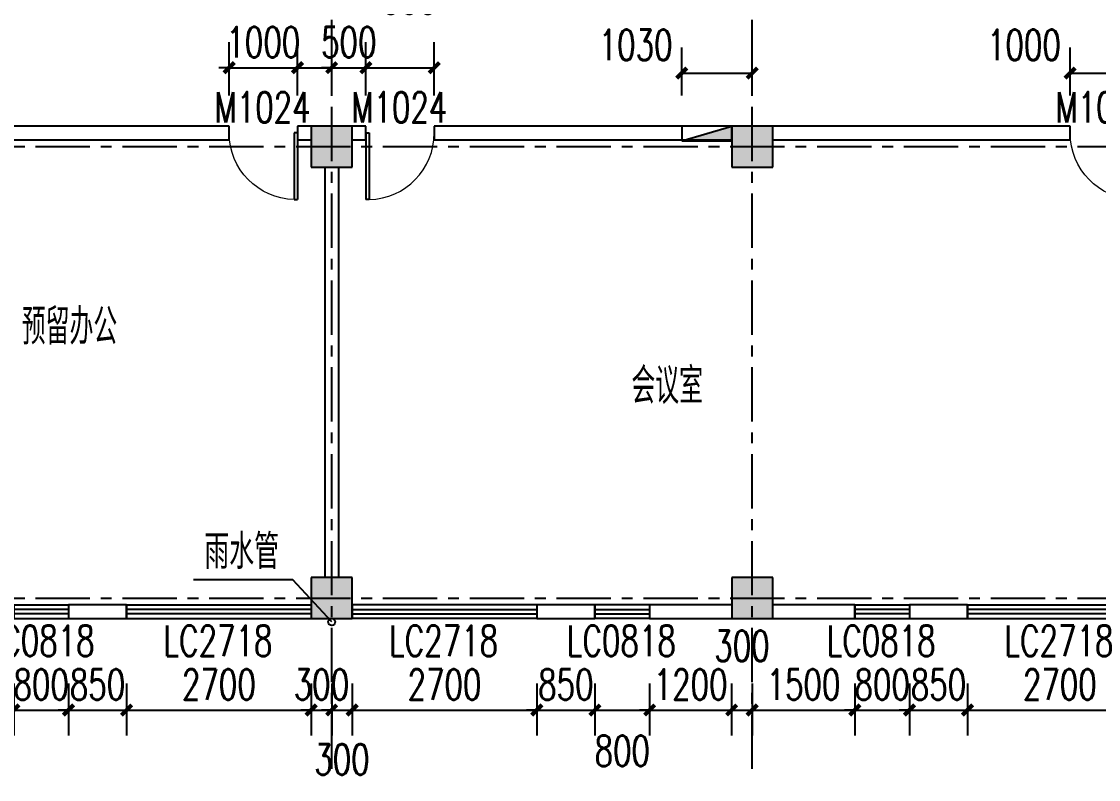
# Model space of a CAD drawing. Header units: millimetres. Extents: x -1048436 to -185795, y -983427 to 400387.
# Drawn here: x -715449 to -699698, y -2271 to 8812 of the extents above; entities that cross this region are included whole.
import ezdxf

# ---------------------------------------------------------------- set-up
doc = ezdxf.new("R2010")
doc.units = ezdxf.units.MM
doc.header["$LTSCALE"] = 500
doc.linetypes.add('一层轴网$0$CENTER', pattern=[50.8, 31.75, -6.35, 6.35, -6.35])
for name, color, linetype in [('COLUMN', 254, 'Continuous'), ('DIM_LEAD', 3, 'Continuous'), ('P-消火栓-VPIPE', 1, 'Continuous'), ('PUB_DIM', 3, 'Continuous'), ('PUB_HATCH', 8, 'Continuous'), ('PUB_TEXT', 7, 'Continuous'), ('WINDOW', 4, 'Continuous'), ('WINDOW_TEXT', 7, 'Continuous'), ('一层轴网$0$建-轴线', 1, '一层轴网$0$CENTER'), ('建-墙', 254, 'Continuous'), ('建-屋面-排水沟落水口', 175, 'Continuous'), ('建-文字', 4, 'Continuous'), ('建-符号-门编号', 13, 'Continuous'), ('建-门扇', 32, 'Continuous')]:
    doc.layers.add(name, color=color, linetype=linetype)
doc.styles.add('_TCH_DIM', font='SIMPLEX', dxfattribs={"bigfont": 'GBCBIG'})
doc.styles.add('_TCH_DIM_T3', font='SIMPLEX', dxfattribs={"width": 0.705882, "bigfont": 'GBCBIG'})
doc.styles.add('_TCH_WINDOW', font='SIMPLEX', dxfattribs={"height": 3.5, "bigfont": 'GBCBIG'})
doc.styles.add('XD2008', font='xd-hzs.shx', dxfattribs={"width": 0.7, "bigfont": 'xd-hztxt.shx'})
doc.dimstyles.new('_TCH_ARCH&&150', dxfattribs={"dimtxt": 446.25, "dimasz": 150, "dimexe": 375, "dimexo": 450, "dimgap": 150, "dimtad": 1, "dimdec": 0, "dimzin": 0, "dimdsep": 46, "dimtxsty": '_TCH_DIM_T3', "dimblk": 'ARCHTICK', "dimcen": 0.09, "dimclrt": 7, "dimazin": 2, "dimtfac": 1, "dimtdec": 0, "dimtix": 1, "dimtmove": 2, "dimatfit": 3, "dimldrblk": 'ARCHTICK', "dimfxl": 1, "dimtolj": 1, "dimtzin": 0, "dimarcsym": 0})

# ---------------------------------------------------------------- blocks, each defined once
blk = doc.blocks.new('PA-X单栓')
blk.add_line((-162, 57), (325, 200))
blk.add_lwpolyline([(-162, 57), (325, 57), (325, 200), (-162, 200)], close=True)
blk.add_solid([(325, 57), (325, 200), (-162, 57)])
blk = doc.blocks.new('消防栓')
at = {"layer": 'P-消火栓-VPIPE', "linetype": 'ByBlock', "xscale": 1.5, "yscale": 1.5, "zscale": 1.5, "rotation": 270}
blk.add_blockref('PA-X单栓', (-747463, -432860), dxfattribs=at)
blk = doc.blocks.new('gdsfgfdh')
at = {"rotation": 90}
blk.add_blockref('消防栓', (-1138410, 754445), dxfattribs=at)
blk = doc.blocks.new('A$C1A8E3B15')
at = {"layer": 'DIM_LEAD'}
for p, q in [((42029, -19533), (40579, -19533)), ((42600, -20150), (42029, -19533))]:
    blk.add_line(p, q, dxfattribs=at)
at = {"layer": '建-屋面-排水沟落水口'}
blk.add_circle((42600, -20150), 50, dxfattribs=at)
at = {"layer": 'PUB_TEXT', "style": '_TCH_DIM'}
blk.add_text('雨水管', height=506.4, dxfattribs=at).set_placement((40736, -19375))
blk = doc.blocks.new('A$C2C8523F8')
at = {"layer": '一层轴网$0$建-轴线', "ltscale": 0.05}
for p, q in [((11450, 66576.4), (54751.3, 66576.4)), ((11450, 59976.4), (54751.3, 59976.4))]:
    blk.add_line(p, q, dxfattribs=at)
for points in [[(42450, 57476.4), (42450, 82276.4)], [(48600, 57476.4), (48600, 82276.4)]]:
    blk.add_lwpolyline(points, dxfattribs=at)
blk = doc.blocks.new('_ArchTick')
at = {"color": 0, "linetype": 'ByBlock', "const_width": 0.4}
blk.add_lwpolyline([(-0.5, -0.5), (0.5, 0.5)], dxfattribs=at)
blk = doc.blocks.new('*D1151')
at = {"layer": 'Defpoints', "color": 0, "transparency": 16777216}
for p in [(-699113, 8058), (-700113, 7282), (-699113, 7282)]:
    blk.add_point(p, dxfattribs=at)
at = {"layer": 'PUB_DIM', "color": 0, "lineweight": -2, "transparency": 16777216}
for p, q in [((-700113, 7732), (-700113, 8433)), ((-699113, 7732), (-699113, 8433)), ((-700113, 8058), (-699113, 8058))]:
    blk.add_line(p, q, dxfattribs=at)
at = {"layer": 'PUB_DIM', "color": 0, "lineweight": -2, "transparency": 16777216, "xscale": 150, "yscale": 150, "zscale": 150, "rotation": 180}
blk.add_blockref('_ArchTick', (-700113, 8058), dxfattribs=at)
at = {"layer": 'PUB_DIM', "color": 0, "lineweight": -2, "transparency": 16777216, "xscale": 150, "yscale": 150, "zscale": 150}
blk.add_blockref('_ArchTick', (-699113, 8058), dxfattribs=at)
at = {"layer": 'PUB_DIM', "color": 7, "transparency": 16777216, "insert": (-700788, 8470), "char_height": 446.2, "attachment_point": 5, "style": '_TCH_DIM_T3'}
blk.add_mtext('\\A1;1000', dxfattribs=at)
blk = doc.blocks.new('*D1155')
at = {"layer": 'Defpoints', "color": 0, "transparency": 16777216}
for p in [(-704763, 8058), (-705793, 7282), (-704763, 7282)]:
    blk.add_point(p, dxfattribs=at)
at = {"layer": 'PUB_DIM', "color": 0, "lineweight": -2, "transparency": 16777216}
for p, q in [((-705793, 7732), (-705793, 8433)), ((-704763, 7732), (-704763, 8433)), ((-705793, 8058), (-704763, 8058))]:
    blk.add_line(p, q, dxfattribs=at)
at = {"layer": 'PUB_DIM', "color": 0, "lineweight": -2, "transparency": 16777216, "xscale": 150, "yscale": 150, "zscale": 150, "rotation": 180}
blk.add_blockref('_ArchTick', (-705793, 8058), dxfattribs=at)
at = {"layer": 'PUB_DIM', "color": 0, "lineweight": -2, "transparency": 16777216, "xscale": 150, "yscale": 150, "zscale": 150}
blk.add_blockref('_ArchTick', (-704763, 8058), dxfattribs=at)
at = {"layer": 'PUB_DIM', "color": 7, "transparency": 16777216, "insert": (-706468, 8470), "char_height": 446.2, "attachment_point": 5, "style": '_TCH_DIM_T3'}
blk.add_mtext('\\A1;1030', dxfattribs=at)
blk = doc.blocks.new('*D1156')
at = {"layer": 'Defpoints', "color": 0, "transparency": 16777216}
for p in [(-709413, 8137), (-710413, 7282), (-709413, 7282)]:
    blk.add_point(p, dxfattribs=at)
at = {"layer": 'PUB_DIM', "color": 0, "lineweight": -2, "transparency": 16777216}
for p, q in [((-710413, 7732), (-710413, 8512)), ((-709413, 7732), (-709413, 8512)), ((-710413, 8137), (-709413, 8137))]:
    blk.add_line(p, q, dxfattribs=at)
at = {"layer": 'PUB_DIM', "color": 0, "lineweight": -2, "transparency": 16777216, "xscale": 150, "yscale": 150, "zscale": 150, "rotation": 180}
blk.add_blockref('_ArchTick', (-710413, 8137), dxfattribs=at)
at = {"layer": 'PUB_DIM', "color": 0, "lineweight": -2, "transparency": 16777216, "xscale": 150, "yscale": 150, "zscale": 150}
blk.add_blockref('_ArchTick', (-709413, 8137), dxfattribs=at)
at = {"layer": 'PUB_DIM', "color": 7, "transparency": 16777216, "insert": (-709913, 9148), "char_height": 446.2, "attachment_point": 5, "style": '_TCH_DIM_T3'}
blk.add_mtext('\\A1;1000', dxfattribs=at)
blk = doc.blocks.new('*D1157')
at = {"layer": 'Defpoints', "color": 0, "transparency": 16777216}
for p in [(-710413, 8137), (-710913, 7282), (-710413, 7282)]:
    blk.add_point(p, dxfattribs=at)
at = {"layer": 'PUB_DIM', "color": 0, "lineweight": -2, "transparency": 16777216}
for p, q in [((-710913, 7732), (-710913, 8512)), ((-710413, 7732), (-710413, 8512)), ((-710913, 8137), (-711063, 8137)), ((-710913, 8137), (-710413, 8137)), ((-710413, 8137), (-710263, 8137))]:
    blk.add_line(p, q, dxfattribs=at)
at = {"layer": 'PUB_DIM', "color": 0, "lineweight": -2, "transparency": 16777216, "xscale": 150, "yscale": 150, "zscale": 150}
blk.add_blockref('_ArchTick', (-710913, 8137), dxfattribs=at)
at = {"layer": 'PUB_DIM', "color": 0, "lineweight": -2, "transparency": 16777216, "xscale": 150, "yscale": 150, "zscale": 150, "rotation": 180}
blk.add_blockref('_ArchTick', (-710413, 8137), dxfattribs=at)
at = {"layer": 'PUB_DIM', "color": 7, "transparency": 16777216, "insert": (-710663, 8510), "char_height": 446.2, "attachment_point": 5, "style": '_TCH_DIM_T3'}
blk.add_mtext('\\A1;500', dxfattribs=at)
blk = doc.blocks.new('*D1158')
at = {"layer": 'Defpoints', "color": 0, "transparency": 16777216}
for p in [(-710913, 8137), (-711413, 7282), (-710913, 7282)]:
    blk.add_point(p, dxfattribs=at)
at = {"layer": 'PUB_DIM', "color": 0, "lineweight": -2, "transparency": 16777216}
for p, q in [((-711413, 7732), (-711413, 8512)), ((-710913, 7732), (-710913, 8512)), ((-711413, 8137), (-710913, 8137))]:
    blk.add_line(p, q, dxfattribs=at)
at = {"layer": 'PUB_DIM', "color": 0, "lineweight": -2, "transparency": 16777216, "xscale": 150, "yscale": 150, "zscale": 150, "rotation": 180}
blk.add_blockref('_ArchTick', (-711413, 8137), dxfattribs=at)
at = {"layer": 'PUB_DIM', "color": 0, "lineweight": -2, "transparency": 16777216, "xscale": 150, "yscale": 150, "zscale": 150}
blk.add_blockref('_ArchTick', (-710913, 8137), dxfattribs=at)
at = {"layer": 'PUB_DIM', "color": 7, "transparency": 16777216, "insert": (-711163, 9271), "char_height": 446.2, "attachment_point": 5, "style": '_TCH_DIM_T3'}
blk.add_mtext('\\A1;500', dxfattribs=at)
blk = doc.blocks.new('*D1159')
at = {"layer": 'Defpoints', "color": 0, "transparency": 16777216}
for p in [(-711413, 8137), (-712413, 7282), (-711413, 7282)]:
    blk.add_point(p, dxfattribs=at)
at = {"layer": 'PUB_DIM', "color": 0, "lineweight": -2, "transparency": 16777216}
for p, q in [((-712413, 7732), (-712413, 8512)), ((-711413, 7732), (-711413, 8512)), ((-712413, 8137), (-712563, 8137)), ((-712413, 8137), (-711413, 8137)), ((-711413, 8137), (-711263, 8137))]:
    blk.add_line(p, q, dxfattribs=at)
at = {"layer": 'PUB_DIM', "color": 0, "lineweight": -2, "transparency": 16777216, "xscale": 150, "yscale": 150, "zscale": 150}
blk.add_blockref('_ArchTick', (-712413, 8137), dxfattribs=at)
at = {"layer": 'PUB_DIM', "color": 0, "lineweight": -2, "transparency": 16777216, "xscale": 150, "yscale": 150, "zscale": 150, "rotation": 180}
blk.add_blockref('_ArchTick', (-711413, 8137), dxfattribs=at)
at = {"layer": 'PUB_DIM', "color": 7, "transparency": 16777216, "insert": (-711913, 8510), "char_height": 446.2, "attachment_point": 5, "style": '_TCH_DIM_T3'}
blk.add_mtext('\\A1;1000', dxfattribs=at)
blk = doc.blocks.new('*D1190')
at = {"layer": 'Defpoints', "color": 0, "transparency": 16777216}
for p in [(-715562, -419), (-714762, -419), (-714762, -1255)]:
    blk.add_point(p, dxfattribs=at)
at = {"layer": 'PUB_DIM', "color": 0, "lineweight": -2, "transparency": 16777216}
for p, q in [((-715562, -869), (-715562, -1630)), ((-714762, -869), (-714762, -1630)), ((-715562, -1255), (-715712, -1255)), ((-715562, -1255), (-714762, -1255)), ((-714762, -1255), (-714612, -1255))]:
    blk.add_line(p, q, dxfattribs=at)
at = {"layer": 'PUB_DIM', "color": 0, "lineweight": -2, "transparency": 16777216, "xscale": 150, "yscale": 150, "zscale": 150}
blk.add_blockref('_ArchTick', (-715562, -1255), dxfattribs=at)
at = {"layer": 'PUB_DIM', "color": 0, "lineweight": -2, "transparency": 16777216, "xscale": 150, "yscale": 150, "zscale": 150, "rotation": 180}
blk.add_blockref('_ArchTick', (-714762, -1255), dxfattribs=at)
at = {"layer": 'PUB_DIM', "color": 7, "transparency": 16777216, "insert": (-715162, -882), "char_height": 446.2, "attachment_point": 5, "style": '_TCH_DIM_T3'}
blk.add_mtext('\\A1;800', dxfattribs=at)
blk = doc.blocks.new('*D1191')
at = {"layer": 'Defpoints', "color": 0, "transparency": 16777216}
for p in [(-714762, -419), (-713913, -419), (-713913, -1255)]:
    blk.add_point(p, dxfattribs=at)
at = {"layer": 'PUB_DIM', "color": 0, "lineweight": -2, "transparency": 16777216}
for p, q in [((-714762, -869), (-714762, -1630)), ((-713913, -869), (-713913, -1630)), ((-714762, -1255), (-714912, -1255)), ((-714762, -1255), (-713913, -1255)), ((-713913, -1255), (-713763, -1255))]:
    blk.add_line(p, q, dxfattribs=at)
at = {"layer": 'PUB_DIM', "color": 0, "lineweight": -2, "transparency": 16777216, "xscale": 150, "yscale": 150, "zscale": 150}
blk.add_blockref('_ArchTick', (-714762, -1255), dxfattribs=at)
at = {"layer": 'PUB_DIM', "color": 0, "lineweight": -2, "transparency": 16777216, "xscale": 150, "yscale": 150, "zscale": 150, "rotation": 180}
blk.add_blockref('_ArchTick', (-713913, -1255), dxfattribs=at)
at = {"layer": 'PUB_DIM', "color": 7, "transparency": 16777216, "insert": (-714338, -882), "char_height": 446.2, "attachment_point": 5, "style": '_TCH_DIM_T3'}
blk.add_mtext('\\A1;850', dxfattribs=at)
blk = doc.blocks.new('*D1192')
at = {"layer": 'Defpoints', "color": 0, "transparency": 16777216}
for p in [(-713913, -419), (-711213, -419), (-711213, -1255)]:
    blk.add_point(p, dxfattribs=at)
at = {"layer": 'PUB_DIM', "color": 0, "lineweight": -2, "transparency": 16777216}
for p, q in [((-713913, -869), (-713913, -1630)), ((-711213, -869), (-711213, -1630)), ((-713913, -1255), (-711213, -1255))]:
    blk.add_line(p, q, dxfattribs=at)
at = {"layer": 'PUB_DIM', "color": 0, "lineweight": -2, "transparency": 16777216, "xscale": 150, "yscale": 150, "zscale": 150, "rotation": 180}
blk.add_blockref('_ArchTick', (-713913, -1255), dxfattribs=at)
at = {"layer": 'PUB_DIM', "color": 0, "lineweight": -2, "transparency": 16777216, "xscale": 150, "yscale": 150, "zscale": 150}
blk.add_blockref('_ArchTick', (-711213, -1255), dxfattribs=at)
at = {"layer": 'PUB_DIM', "color": 7, "transparency": 16777216, "insert": (-712563, -882), "char_height": 446.2, "attachment_point": 5, "style": '_TCH_DIM_T3'}
blk.add_mtext('\\A1;2700', dxfattribs=at)
blk = doc.blocks.new('*D1193')
at = {"layer": 'Defpoints', "color": 0, "transparency": 16777216}
for p in [(-711213, -419), (-710913, -419), (-710913, -1255)]:
    blk.add_point(p, dxfattribs=at)
at = {"layer": 'PUB_DIM', "color": 0, "lineweight": -2, "transparency": 16777216}
for p, q in [((-711213, -869), (-711213, -1630)), ((-710913, -869), (-710913, -1630)), ((-711213, -1255), (-711363, -1255)), ((-711213, -1255), (-710913, -1255)), ((-710913, -1255), (-710763, -1255))]:
    blk.add_line(p, q, dxfattribs=at)
at = {"layer": 'PUB_DIM', "color": 0, "lineweight": -2, "transparency": 16777216, "xscale": 150, "yscale": 150, "zscale": 150}
blk.add_blockref('_ArchTick', (-711213, -1255), dxfattribs=at)
at = {"layer": 'PUB_DIM', "color": 0, "lineweight": -2, "transparency": 16777216, "xscale": 150, "yscale": 150, "zscale": 150, "rotation": 180}
blk.add_blockref('_ArchTick', (-710913, -1255), dxfattribs=at)
at = {"layer": 'PUB_DIM', "color": 7, "transparency": 16777216, "insert": (-711063, -882), "char_height": 446.2, "attachment_point": 5, "style": '_TCH_DIM_T3'}
blk.add_mtext('\\A1;300', dxfattribs=at)
blk = doc.blocks.new('*D1194')
at = {"layer": 'Defpoints', "color": 0, "transparency": 16777216}
for p in [(-710913, -419), (-710613, -419), (-710613, -1255)]:
    blk.add_point(p, dxfattribs=at)
at = {"layer": 'PUB_DIM', "color": 0, "lineweight": -2, "transparency": 16777216}
for p, q in [((-710913, -869), (-710913, -1630)), ((-710613, -869), (-710613, -1630)), ((-710913, -1255), (-711063, -1255)), ((-710913, -1255), (-710613, -1255)), ((-710613, -1255), (-710463, -1255))]:
    blk.add_line(p, q, dxfattribs=at)
at = {"layer": 'PUB_DIM', "color": 0, "lineweight": -2, "transparency": 16777216, "xscale": 150, "yscale": 150, "zscale": 150}
blk.add_blockref('_ArchTick', (-710913, -1255), dxfattribs=at)
at = {"layer": 'PUB_DIM', "color": 0, "lineweight": -2, "transparency": 16777216, "xscale": 150, "yscale": 150, "zscale": 150, "rotation": 180}
blk.add_blockref('_ArchTick', (-710613, -1255), dxfattribs=at)
at = {"layer": 'PUB_DIM', "color": 7, "transparency": 16777216, "insert": (-710763, -1978), "char_height": 446.2, "attachment_point": 5, "style": '_TCH_DIM_T3'}
blk.add_mtext('\\A1;300', dxfattribs=at)
blk = doc.blocks.new('*D1195')
at = {"layer": 'Defpoints', "color": 0, "transparency": 16777216}
for p in [(-710613, -419), (-707913, -419), (-707913, -1255)]:
    blk.add_point(p, dxfattribs=at)
at = {"layer": 'PUB_DIM', "color": 0, "lineweight": -2, "transparency": 16777216}
for p, q in [((-710613, -869), (-710613, -1630)), ((-707913, -869), (-707913, -1630)), ((-710613, -1255), (-707913, -1255))]:
    blk.add_line(p, q, dxfattribs=at)
at = {"layer": 'PUB_DIM', "color": 0, "lineweight": -2, "transparency": 16777216, "xscale": 150, "yscale": 150, "zscale": 150, "rotation": 180}
blk.add_blockref('_ArchTick', (-710613, -1255), dxfattribs=at)
at = {"layer": 'PUB_DIM', "color": 0, "lineweight": -2, "transparency": 16777216, "xscale": 150, "yscale": 150, "zscale": 150}
blk.add_blockref('_ArchTick', (-707913, -1255), dxfattribs=at)
at = {"layer": 'PUB_DIM', "color": 7, "transparency": 16777216, "insert": (-709263, -882), "char_height": 446.2, "attachment_point": 5, "style": '_TCH_DIM_T3'}
blk.add_mtext('\\A1;2700', dxfattribs=at)
blk = doc.blocks.new('*D1196')
at = {"layer": 'Defpoints', "color": 0, "transparency": 16777216}
for p in [(-707913, -419), (-707063, -419), (-707063, -1255)]:
    blk.add_point(p, dxfattribs=at)
at = {"layer": 'PUB_DIM', "color": 0, "lineweight": -2, "transparency": 16777216}
for p, q in [((-707913, -869), (-707913, -1630)), ((-707063, -869), (-707063, -1630)), ((-707913, -1255), (-708063, -1255)), ((-707913, -1255), (-707063, -1255)), ((-707063, -1255), (-706913, -1255))]:
    blk.add_line(p, q, dxfattribs=at)
at = {"layer": 'PUB_DIM', "color": 0, "lineweight": -2, "transparency": 16777216, "xscale": 150, "yscale": 150, "zscale": 150}
blk.add_blockref('_ArchTick', (-707913, -1255), dxfattribs=at)
at = {"layer": 'PUB_DIM', "color": 0, "lineweight": -2, "transparency": 16777216, "xscale": 150, "yscale": 150, "zscale": 150, "rotation": 180}
blk.add_blockref('_ArchTick', (-707063, -1255), dxfattribs=at)
at = {"layer": 'PUB_DIM', "color": 7, "transparency": 16777216, "insert": (-707488, -882), "char_height": 446.2, "attachment_point": 5, "style": '_TCH_DIM_T3'}
blk.add_mtext('\\A1;850', dxfattribs=at)
blk = doc.blocks.new('*D1197')
at = {"layer": 'Defpoints', "color": 0, "transparency": 16777216}
for p in [(-707063, -419), (-706263, -419), (-706263, -1255)]:
    blk.add_point(p, dxfattribs=at)
at = {"layer": 'PUB_DIM', "color": 0, "lineweight": -2, "transparency": 16777216}
for p, q in [((-707063, -869), (-707063, -1630)), ((-706263, -869), (-706263, -1630)), ((-707063, -1255), (-706263, -1255))]:
    blk.add_line(p, q, dxfattribs=at)
at = {"layer": 'PUB_DIM', "color": 0, "lineweight": -2, "transparency": 16777216, "xscale": 150, "yscale": 150, "zscale": 150, "rotation": 180}
blk.add_blockref('_ArchTick', (-707063, -1255), dxfattribs=at)
at = {"layer": 'PUB_DIM', "color": 0, "lineweight": -2, "transparency": 16777216, "xscale": 150, "yscale": 150, "zscale": 150}
blk.add_blockref('_ArchTick', (-706263, -1255), dxfattribs=at)
at = {"layer": 'PUB_DIM', "color": 7, "transparency": 16777216, "insert": (-706663, -1852), "char_height": 446.2, "attachment_point": 5, "style": '_TCH_DIM_T3'}
blk.add_mtext('\\A1;800', dxfattribs=at)
blk = doc.blocks.new('*D1198')
at = {"layer": 'Defpoints', "color": 0, "transparency": 16777216}
for p in [(-706263, -419), (-705063, -419), (-705063, -1255)]:
    blk.add_point(p, dxfattribs=at)
at = {"layer": 'PUB_DIM', "color": 0, "lineweight": -2, "transparency": 16777216}
for p, q in [((-706263, -869), (-706263, -1630)), ((-705063, -869), (-705063, -1630)), ((-706263, -1255), (-706413, -1255)), ((-706263, -1255), (-705063, -1255)), ((-705063, -1255), (-704913, -1255))]:
    blk.add_line(p, q, dxfattribs=at)
at = {"layer": 'PUB_DIM', "color": 0, "lineweight": -2, "transparency": 16777216, "xscale": 150, "yscale": 150, "zscale": 150}
blk.add_blockref('_ArchTick', (-706263, -1255), dxfattribs=at)
at = {"layer": 'PUB_DIM', "color": 0, "lineweight": -2, "transparency": 16777216, "xscale": 150, "yscale": 150, "zscale": 150, "rotation": 180}
blk.add_blockref('_ArchTick', (-705063, -1255), dxfattribs=at)
at = {"layer": 'PUB_DIM', "color": 7, "transparency": 16777216, "insert": (-705663, -882), "char_height": 446.2, "attachment_point": 5, "style": '_TCH_DIM_T3'}
blk.add_mtext('\\A1;1200', dxfattribs=at)
blk = doc.blocks.new('*D1199')
at = {"layer": 'Defpoints', "color": 0, "transparency": 16777216}
for p in [(-705063, -419), (-704763, -419), (-704763, -1255)]:
    blk.add_point(p, dxfattribs=at)
at = {"layer": 'PUB_DIM', "color": 0, "lineweight": -2, "transparency": 16777216}
for p, q in [((-705063, -869), (-705063, -1630)), ((-704763, -869), (-704763, -1630)), ((-705063, -1255), (-704763, -1255))]:
    blk.add_line(p, q, dxfattribs=at)
at = {"layer": 'PUB_DIM', "color": 0, "lineweight": -2, "transparency": 16777216, "xscale": 150, "yscale": 150, "zscale": 150, "rotation": 180}
blk.add_blockref('_ArchTick', (-705063, -1255), dxfattribs=at)
at = {"layer": 'PUB_DIM', "color": 0, "lineweight": -2, "transparency": 16777216, "xscale": 150, "yscale": 150, "zscale": 150}
blk.add_blockref('_ArchTick', (-704763, -1255), dxfattribs=at)
at = {"layer": 'PUB_DIM', "color": 7, "transparency": 16777216, "insert": (-704913, -318), "char_height": 446.2, "attachment_point": 5, "style": '_TCH_DIM_T3'}
blk.add_mtext('\\A1;300', dxfattribs=at)
blk = doc.blocks.new('*D1200')
at = {"layer": 'Defpoints', "color": 0, "transparency": 16777216}
for p in [(-704763, -419), (-703262, -419), (-703262, -1255)]:
    blk.add_point(p, dxfattribs=at)
at = {"layer": 'PUB_DIM', "color": 0, "lineweight": -2, "transparency": 16777216}
for p, q in [((-704763, -869), (-704763, -1630)), ((-703262, -869), (-703262, -1630)), ((-704763, -1255), (-703262, -1255))]:
    blk.add_line(p, q, dxfattribs=at)
at = {"layer": 'PUB_DIM', "color": 0, "lineweight": -2, "transparency": 16777216, "xscale": 150, "yscale": 150, "zscale": 150, "rotation": 180}
blk.add_blockref('_ArchTick', (-704763, -1255), dxfattribs=at)
at = {"layer": 'PUB_DIM', "color": 0, "lineweight": -2, "transparency": 16777216, "xscale": 150, "yscale": 150, "zscale": 150}
blk.add_blockref('_ArchTick', (-703262, -1255), dxfattribs=at)
at = {"layer": 'PUB_DIM', "color": 7, "transparency": 16777216, "insert": (-704013, -882), "char_height": 446.2, "attachment_point": 5, "style": '_TCH_DIM_T3'}
blk.add_mtext('\\A1;1500', dxfattribs=at)
blk = doc.blocks.new('*D1201')
at = {"layer": 'Defpoints', "color": 0, "transparency": 16777216}
for p in [(-703262, -419), (-702462, -419), (-702462, -1255)]:
    blk.add_point(p, dxfattribs=at)
at = {"layer": 'PUB_DIM', "color": 0, "lineweight": -2, "transparency": 16777216}
for p, q in [((-703262, -869), (-703262, -1630)), ((-702462, -869), (-702462, -1630)), ((-703262, -1255), (-703412, -1255)), ((-703262, -1255), (-702462, -1255)), ((-702462, -1255), (-702312, -1255))]:
    blk.add_line(p, q, dxfattribs=at)
at = {"layer": 'PUB_DIM', "color": 0, "lineweight": -2, "transparency": 16777216, "xscale": 150, "yscale": 150, "zscale": 150}
blk.add_blockref('_ArchTick', (-703262, -1255), dxfattribs=at)
at = {"layer": 'PUB_DIM', "color": 0, "lineweight": -2, "transparency": 16777216, "xscale": 150, "yscale": 150, "zscale": 150, "rotation": 180}
blk.add_blockref('_ArchTick', (-702462, -1255), dxfattribs=at)
at = {"layer": 'PUB_DIM', "color": 7, "transparency": 16777216, "insert": (-702862, -882), "char_height": 446.2, "attachment_point": 5, "style": '_TCH_DIM_T3'}
blk.add_mtext('\\A1;800', dxfattribs=at)
blk = doc.blocks.new('*D1202')
at = {"layer": 'Defpoints', "color": 0, "transparency": 16777216}
for p in [(-702462, -419), (-701613, -419), (-701613, -1255)]:
    blk.add_point(p, dxfattribs=at)
at = {"layer": 'PUB_DIM', "color": 0, "lineweight": -2, "transparency": 16777216}
for p, q in [((-702462, -869), (-702462, -1630)), ((-701613, -869), (-701613, -1630)), ((-702462, -1255), (-702612, -1255)), ((-702462, -1255), (-701613, -1255)), ((-701613, -1255), (-701463, -1255))]:
    blk.add_line(p, q, dxfattribs=at)
at = {"layer": 'PUB_DIM', "color": 0, "lineweight": -2, "transparency": 16777216, "xscale": 150, "yscale": 150, "zscale": 150}
blk.add_blockref('_ArchTick', (-702462, -1255), dxfattribs=at)
at = {"layer": 'PUB_DIM', "color": 0, "lineweight": -2, "transparency": 16777216, "xscale": 150, "yscale": 150, "zscale": 150, "rotation": 180}
blk.add_blockref('_ArchTick', (-701613, -1255), dxfattribs=at)
at = {"layer": 'PUB_DIM', "color": 7, "transparency": 16777216, "insert": (-702038, -882), "char_height": 446.2, "attachment_point": 5, "style": '_TCH_DIM_T3'}
blk.add_mtext('\\A1;850', dxfattribs=at)
blk = doc.blocks.new('*D1203')
at = {"layer": 'Defpoints', "color": 0, "transparency": 16777216}
for p in [(-701613, -419), (-698913, -419), (-698913, -1255)]:
    blk.add_point(p, dxfattribs=at)
at = {"layer": 'PUB_DIM', "color": 0, "lineweight": -2, "transparency": 16777216}
for p, q in [((-701613, -869), (-701613, -1630)), ((-698913, -869), (-698913, -1630)), ((-701613, -1255), (-698913, -1255))]:
    blk.add_line(p, q, dxfattribs=at)
at = {"layer": 'PUB_DIM', "color": 0, "lineweight": -2, "transparency": 16777216, "xscale": 150, "yscale": 150, "zscale": 150, "rotation": 180}
blk.add_blockref('_ArchTick', (-701613, -1255), dxfattribs=at)
at = {"layer": 'PUB_DIM', "color": 0, "lineweight": -2, "transparency": 16777216, "xscale": 150, "yscale": 150, "zscale": 150}
blk.add_blockref('_ArchTick', (-698913, -1255), dxfattribs=at)
at = {"layer": 'PUB_DIM', "color": 7, "transparency": 16777216, "insert": (-700263, -882), "char_height": 446.2, "attachment_point": 5, "style": '_TCH_DIM_T3'}
blk.add_mtext('\\A1;2700', dxfattribs=at)
blk = doc.blocks.new('$DorLib2D$00000001')
for p, q in [((0.45, 0.975), (0.5, 0.975)), ((0.45, 0), (0.45, 0.975)), ((0.5, 0), (0.5, 0.975)), ((0.5, 0), (0.45, 0))]:
    blk.add_line(p, q)
at = {"lineweight": 13}
blk.add_arc((0.475, 0), 0.975, 91.4693, 180, dxfattribs=at)
blk = doc.blocks.new('$TCHSYS$WIN2D')
for p, q in [((-0.5, 0.5), (0.5, 0.5)), ((-0.5, 0.5), (-0.5, -0.5)), ((0.5, 0.5), (0.5, -0.5)), ((0.5, 0.1667), (-0.5, 0.1667)), ((0.5, -0.1667), (-0.5, -0.1667)), ((-0.5, -0.5), (0.5, -0.5))]:
    blk.add_line(p, q)

msp = doc.modelspace()

# ---------------------------------------------------------------- hatches: boundary and pattern name
at = {"layer": 'PUB_HATCH'}
for points in [[(-711212.7, 7282.4), (-711212.7, 6682.4), (-710612.7, 6682.4), (-710612.7, 7282.4)], [(-705062.7, 7282.4), (-705062.7, 6682.4), (-704462.7, 6682.4), (-704462.7, 7282.4)], [(-711212.7, 682.4), (-711212.7, 82.4), (-710612.7, 82.4), (-710612.7, 682.4)], [(-705062.7, 682.4), (-705062.7, 82.4), (-704462.7, 82.4), (-704462.7, 682.4)]]:
    msp.add_hatch(color=256, dxfattribs=at).paths.add_polyline_path(points)

# ---------------------------------------------------------------- linework, layer by layer
at = {"layer": 'COLUMN'}
for p, q in [((-711212.7, 7282.4), (-711212.7, 6682.4)), ((-710612.7, 7282.4), (-711212.7, 7282.4)), ((-710612.7, 6682.4), (-710612.7, 7282.4)), ((-705062.7, 7282.4), (-705062.7, 6682.4)), ((-704462.7, 7282.4), (-705062.7, 7282.4)), ((-704462.7, 6682.4), (-704462.7, 7282.4)), ((-711212.7, 6682.4), (-710612.7, 6682.4)), ((-705062.7, 6682.4), (-704462.7, 6682.4)), ((-711212.7, 682.4), (-711212.7, 82.4)), ((-710612.7, 682.4), (-711212.7, 682.4)), ((-710612.7, 82.4), (-710612.7, 682.4)), ((-705062.7, 682.4), (-705062.7, 82.4)), ((-704462.7, 682.4), (-705062.7, 682.4)), ((-704462.7, 82.4), (-704462.7, 682.4)), ((-711212.7, 82.4), (-710612.7, 82.4)), ((-705062.7, 82.4), (-704462.7, 82.4))]:
    msp.add_line(p, q, dxfattribs=at)
at = {"layer": '建-墙'}
for p, q in [((-712412.7, 7282.5), (-717062.7, 7282.5)), ((-712412.7, 7082.5), (-712412.7, 7282.5)), ((-710911.4, 7282.5), (-711412.7, 7282.5)), ((-711412.7, 7282.5), (-711412.7, 7082.5)), ((-710413.1, 7282.5), (-710911.4, 7282.5)), ((-710413.1, 7082.5), (-710413.1, 7282.5)), ((-704762.7, 7282.5), (-709413.1, 7282.5)), ((-709413.1, 7282.5), (-709413.1, 7082.5)), ((-700112.7, 7282.5), (-704762.7, 7282.5)), ((-700112.7, 7082.5), (-700112.7, 7282.5)), ((-716762.7, 7082.5), (-712412.7, 7082.5)), ((-711412.7, 7082.5), (-711212.7, 7082.5)), ((-710612.7, 7082.5), (-710413.1, 7082.5)), ((-709413.1, 7082.5), (-705062.7, 7082.5)), ((-704462.7, 7082.5), (-700112.7, 7082.5)), ((-711011.4, 6682.4), (-711011.4, 682.4)), ((-710811.4, 6682.4), (-710811.4, 682.4)), ((-713912.7, 282.5), (-714762.4, 282.5)), ((-714762.4, 282.5), (-714762.4, 82.5)), ((-713912.7, 82.5), (-713912.7, 282.5)), ((-707063, 282.5), (-707912.7, 282.5)), ((-707912.7, 282.5), (-707912.7, 82.5)), ((-707063, 82.5), (-707063, 282.5)), ((-705062.7, 282.5), (-706263, 282.5)), ((-706263, 282.5), (-706263, 82.5)), ((-703262.4, 282.5), (-704462.7, 282.5)), ((-703262.4, 82.5), (-703262.4, 282.5)), ((-701612.7, 282.5), (-702462.4, 282.5)), ((-702462.4, 282.5), (-702462.4, 82.5)), ((-701612.7, 82.5), (-701612.7, 282.5)), ((-714762.4, 82.5), (-713912.7, 82.5)), ((-707912.7, 82.5), (-707063, 82.5)), ((-706263, 82.5), (-705062.7, 82.5)), ((-704462.7, 82.5), (-703262.4, 82.5)), ((-702462.4, 82.5), (-701612.7, 82.5))]:
    msp.add_line(p, q, dxfattribs=at)

# ---------------------------------------------------------------- block references
for name, p in [('A$C2C8523F8', (-753362.7, -59594)), ('A$C1A8E3B15', (-753512.7, 20182.4)), ('gdsfgfdh', (0, 0))]:
    msp.add_blockref(name, p)
at = {"layer": 'WINDOW'}
ref = msp.add_blockref('$TCHSYS$WIN2D', (-715162.4, 182.5), dxfattribs=dict(at, xscale=-800, yscale=-200, zscale=-800, rotation=180))
ref.add_attrib('A', 'LC0818', (-715972.4, -465.7), dxfattribs={"layer": 'WINDOW_TEXT', "height": 446.25, "style": '_TCH_WINDOW', "width": 0.705882})
ref = msp.add_blockref('$TCHSYS$WIN2D', (-712562.7, 182.5), dxfattribs=dict(at, xscale=-2700, yscale=-200, zscale=-2700, rotation=180))
ref.add_attrib('A', 'LC2718', (-713372.7, -465.7), dxfattribs={"layer": 'WINDOW_TEXT', "height": 446.25, "style": '_TCH_WINDOW', "width": 0.705882})
ref = msp.add_blockref('$TCHSYS$WIN2D', (-709262.7, 182.5), dxfattribs=dict(at, xscale=2700, yscale=-200, zscale=2700, rotation=180))
ref.add_attrib('A', 'LC2718', (-710072.7, -465.7), dxfattribs={"layer": 'WINDOW_TEXT', "height": 446.25, "style": '_TCH_WINDOW', "width": 0.705882})
ref = msp.add_blockref('$TCHSYS$WIN2D', (-706663, 182.5), dxfattribs=dict(at, xscale=800, yscale=-200, zscale=800, rotation=180))
ref.add_attrib('A', 'LC0818', (-707473, -465.7), dxfattribs={"layer": 'WINDOW_TEXT', "height": 446.25, "style": '_TCH_WINDOW', "width": 0.705882})
ref = msp.add_blockref('$TCHSYS$WIN2D', (-702862.4, 182.5), dxfattribs=dict(at, xscale=-800, yscale=-200, zscale=-800, rotation=180))
ref.add_attrib('A', 'LC0818', (-703672.4, -465.7), dxfattribs={"layer": 'WINDOW_TEXT', "height": 446.25, "style": '_TCH_WINDOW', "width": 0.705882})
ref = msp.add_blockref('$TCHSYS$WIN2D', (-700262.7, 182.5), dxfattribs=dict(at, xscale=-2700, yscale=-200, zscale=-2700, rotation=180))
ref.add_attrib('A', 'LC2718', (-701072.7, -465.7), dxfattribs={"layer": 'WINDOW_TEXT', "height": 446.25, "style": '_TCH_WINDOW', "width": 0.705882})
at = {"layer": '建-门扇'}
ref = msp.add_blockref('$DorLib2D$00000001', (-711912.7, 7182.5), dxfattribs=dict(at, xscale=-1000, yscale=1000, zscale=200, rotation=180))
ref.add_attrib('A', 'M1024', (-712625.2, 7334.3), dxfattribs={"layer": '建-符号-门编号', "height": 446.25, "style": '_TCH_WINDOW', "width": 0.705882})
ref = msp.add_blockref('$DorLib2D$00000001', (-709913.1, 7182.5), dxfattribs=dict(at, xscale=1000, yscale=1000, zscale=200, rotation=180))
ref.add_attrib('A', 'M1024', (-710625.6, 7334.3), dxfattribs={"layer": '建-符号-门编号', "height": 446.25, "style": '_TCH_WINDOW', "width": 0.705882})
ref = msp.add_blockref('$DorLib2D$00000001', (-699612.7, 7182.5), dxfattribs=dict(at, xscale=-1000, yscale=1000, zscale=200, rotation=180))
ref.add_attrib('A', 'M1024', (-700325.2, 7334.3), dxfattribs={"layer": '建-符号-门编号', "height": 446.25, "style": '_TCH_WINDOW', "width": 0.705882})

# ---------------------------------------------------------------- texts
at = {"layer": '建-文字', "style": 'XD2008', "width": 0.7}
for s, p in [('预留办公', (-715445.6, 4088.8)), ('会议室', (-706529.2, 3224))]:
    msp.add_text(s, height=525, dxfattribs=at).set_placement(p)

# ---------------------------------------------------------------- dimensions: what is measured, and where the dimension line sits
at = {"layer": 'PUB_DIM'}
for base, p1, p2, angle, picture, middle in [((-710912.7, 8137), (-711412.7, 7282.5), (-710912.7, 7282.5), 0, '*D1158', (-711162.7, 9270.7)), ((-709413.1, 8137), (-710413.1, 7282.5), (-709413.1, 7282.5), 0, '*D1156', (-709913.1, 9147.6)), ((-704762.7, 8058), (-705792.7, 7282.5), (-704762.7, 7282.5), 0, '*D1155', (-706467.7, 8470.5)), ((-699112.7, 8058), (-700112.7, 7282.5), (-699112.7, 7282.5), 0, '*D1151', (-700787.7, 8470.5)), ((-704762.7, -1255.4), (-705062.7, -419), (-704762.7, -419), 0, '*D1199', (-704912.7, -317.9)), ((-710612.7, -1255.4), (-710912.7, -419), (-710612.7, -419), 360, '*D1194', (-710762.7, -1977.7)), ((-706263, -1255.4), (-707063, -419), (-706263, -419), 360, '*D1197', (-706663, -1852.1))]:
    dim = msp.add_linear_dim(base=base, p1=p1, p2=p2, angle=angle, dimstyle='_TCH_ARCH&&150', dxfattribs=at)
    dim.commit()
    dim.dimension.update_dxf_attribs({"geometry": picture, "text_midpoint": middle, "dimtype": 129})
for p1, p2, distance, picture, middle in [((-712412.7, 7282.5), (-711412.7, 7282.5), 854.5, '*D1159', (-711912.7, 8510.1)), ((-710912.7, 7282.5), (-710413.1, 7282.5), 854.5, '*D1157', (-710662.9, 8510.1)), ((-715562.4, -419), (-714762.4, -419), -836.5, '*D1190', (-715162.4, -882.3)), ((-714762.4, -419), (-713912.7, -419), -836.5, '*D1191', (-714337.5, -882.3)), ((-713912.7, -419), (-711212.7, -419), -836.5, '*D1192', (-712562.7, -882.3)), ((-711212.7, -419), (-710912.7, -419), -836.5, '*D1193', (-711062.7, -882.3)), ((-710612.7, -419), (-707912.7, -419), -836.5, '*D1195', (-709262.7, -882.3)), ((-707912.7, -419), (-707063, -419), -836.5, '*D1196', (-707487.8, -882.3)), ((-706263, -419), (-705062.7, -419), -836.5, '*D1198', (-705662.8, -882.3)), ((-704762.7, -419), (-703262.4, -419), -836.5, '*D1200', (-704012.5, -882.3)), ((-703262.4, -419), (-702462.4, -419), -836.5, '*D1201', (-702862.4, -882.3)), ((-702462.4, -419), (-701612.7, -419), -836.5, '*D1202', (-702037.5, -882.3)), ((-701612.7, -419), (-698912.7, -419), -836.5, '*D1203', (-700262.7, -882.3))]:
    dim = msp.add_aligned_dim(p1=p1, p2=p2, distance=distance, dimstyle='_TCH_ARCH&&150', dxfattribs=at)
    dim.commit()
    dim.dimension.update_dxf_attribs({"geometry": picture, "text_midpoint": middle})

doc.saveas('drawing.dxf')
